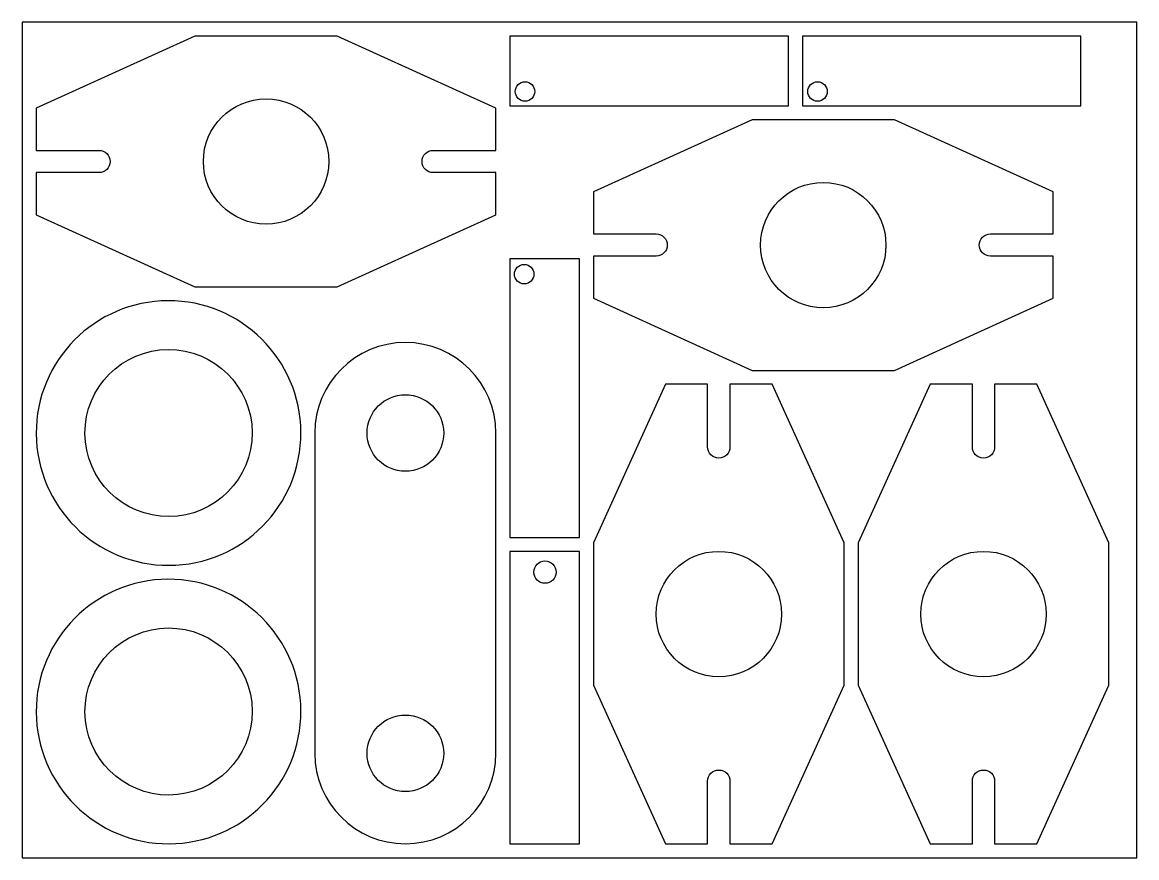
# Model space of a CAD drawing. Header units: metres. Extents: x 0 to 800, y 0 to 600.
import ezdxf

# ---------------------------------------------------------------- set-up
doc = ezdxf.new("R2010")
doc.units = ezdxf.units.M

msp = doc.modelspace()

# ---------------------------------------------------------------- linework, layer by layer
for points in [[(0, 0), (800, 0), (800, 600), (0, 600)], [(350, 540), (550, 540), (550, 590), (350, 590)], [(560, 540), (760, 540), (760, 590), (560, 590)], [(350, 430), (350, 230), (400, 230), (400, 430)], [(350, 220), (350, 10), (400, 10), (400, 220)]]:
    msp.add_lwpolyline(points, close=True)
for points in [[(340, 538.22), (226.08, 590), (123.92, 590), (10, 538.22), (10, 508), (55, 508, -1), (55, 492), (10, 492), (10, 461.78), (123.92, 410), (226.08, 410), (340, 461.78), (340, 492), (295, 492, -1), (295, 508), (340, 508)], [(353.88, 550.31, -1), (367.88, 550.31, -1)], [(563.88, 550.31, -1), (577.88, 550.31, -1)], [(130, 500, -1), (220, 500, -1)], [(740, 478.22), (626.08, 530), (523.92, 530), (410, 478.22), (410, 448), (455, 448, -1), (455, 432), (410, 432), (410, 401.78), (523.92, 350), (626.08, 350), (740, 401.78), (740, 432), (695, 432, -1), (695, 448), (740, 448)], [(530, 440, -1), (620, 440, -1)], [(360.31, 426.12, -1), (360.31, 412.12, -1)], [(104.59, 400, 1), (105.41, 210, 1)], [(210, 305), (210, 75, 1), (340, 75), (340, 305, 1)], [(104.74, 365, -1), (105.26, 245, -1)], [(538.22, 10), (590, 123.92), (590, 226.08), (538.22, 340), (508, 340), (508, 295, -1), (492, 295), (492, 340), (461.78, 340), (410, 226.08), (410, 123.92), (461.78, 10), (492, 10), (492, 55, -1), (508, 55), (508, 10)], [(728.22, 10), (780, 123.92), (780, 226.08), (728.22, 340), (698, 340), (698, 295, -1), (682, 295), (682, 340), (651.78, 340), (600, 226.08), (600, 123.92), (651.78, 10), (682, 10), (682, 55, -1), (698, 55), (698, 10)], [(275, 332.5, -1), (275, 277.5, -1)], [(500, 220, -1), (500, 130, -1)], [(690, 220, -1), (690, 130, -1)], [(375.2, 213.11, -1), (375.2, 197.11, -1)], [(104.59, 200, 1), (105.41, 10, 1)], [(104.74, 165, -1), (105.26, 45, -1)], [(275, 102.5, -1), (275, 47.5, -1)]]:
    msp.add_lwpolyline(points, format="xyb", close=True)

doc.saveas('drawing.dxf')
